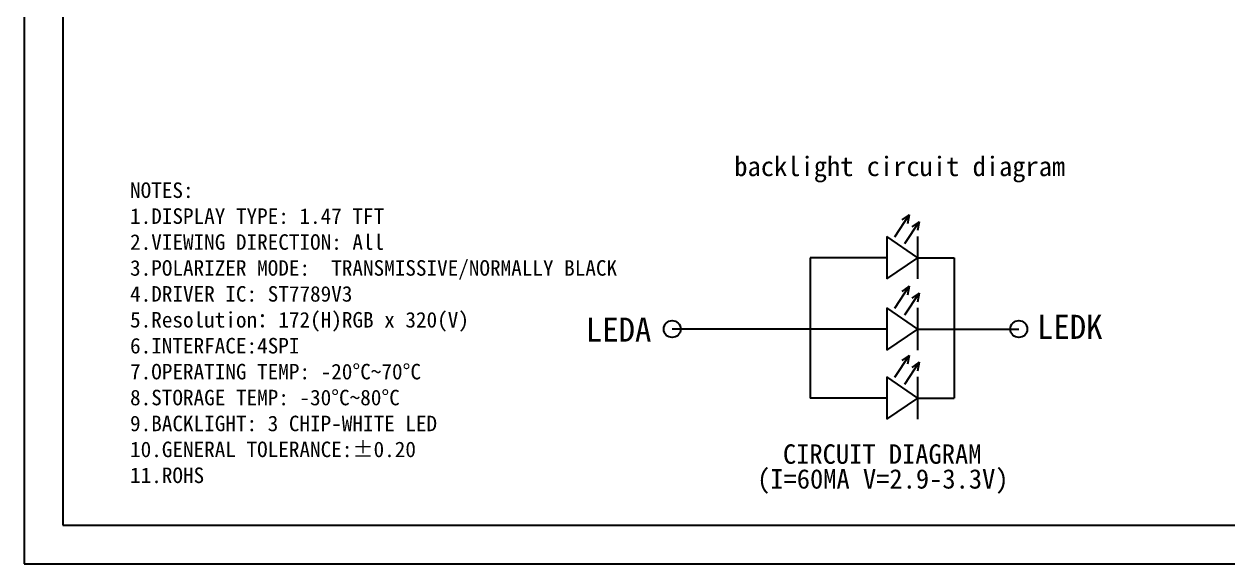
# Model space of a CAD drawing. Header units: millimetres. Extents: x 0 to 240, y 0 to 160.
# Drawn here: x 0 to 154.7, y 0 to 69.5 of the extents above; entities that cross this region are included whole.
import ezdxf

# ---------------------------------------------------------------- set-up
doc = ezdxf.new("R2010")
doc.units = ezdxf.units.MM
doc.styles.get("Standard").update_dxf_attribs({"font": 'arial.ttf'})
doc.styles.add('普耐', font='simhei.ttf')

msp = doc.modelspace()

# ---------------------------------------------------------------- hatches: boundary and pattern name
h = msp.add_hatch()
h.set_pattern_fill('ANSI31', color=3, scale=10)
h.paths.add_polyline_path([(94.401, 98.775), (96.569, 98.775), (96.569, 112.475), (94.401, 112.475)])
h.paths.add_polyline_path([(201.125, 52.657), (226.051, 52.657), (226.051, 80.481), (201.125, 80.481)], flags=9)
h.paths.add_polyline_path([(38.987, 112.977), (41.772, 112.977), (41.772, 114.947), (38.987, 114.947)], flags=9)
h.paths.add_polyline_path([(41.501, 112.977), (44.181, 112.977), (44.181, 114.947), (41.501, 114.947)], flags=9)
h.paths.add_polyline_path([(43.99, 113.028), (46.511, 113.028), (46.511, 114.998), (43.99, 114.998)], flags=9)
h.paths.add_polyline_path([(46.302, 113.003), (48.93, 113.003), (48.93, 114.973), (46.302, 114.973)], flags=9)
h.paths.add_polyline_path([(48.918, 113.028), (51.545, 113.028), (51.545, 114.998), (48.918, 114.998)], flags=9)
h.paths.add_polyline_path([(51.75, 113.028), (53.79, 113.028), (53.79, 114.998), (51.75, 114.998)], flags=9)
h.paths.add_polyline_path([(54.417, 112.977), (56.405, 112.977), (56.405, 114.947), (54.417, 114.947)], flags=9)
h.paths.add_polyline_path([(56.676, 113.01), (59.122, 113.01), (59.122, 114.915), (56.676, 114.915)], flags=9)
h.paths.add_polyline_path([(42.024, 93.808), (57.355, 93.808), (57.355, 97.804), (42.024, 97.804)], flags=9)
h.paths.add_polyline_path([(92.798, 8.188), (128.015, 8.188), (128.015, 13.014), (92.798, 13.014)], flags=9)
h.paths.add_polyline_path([(96.778, 11.758), (124.843, 11.758), (124.843, 16.583), (96.778, 16.583)], flags=9)
h.paths.add_polyline_path([(90.56, 36.753), (136.503, 36.753), (136.503, 41.579), (90.56, 41.579)], flags=9)
h.paths.add_polyline_path([(12.906, 15.417), (58.673, 15.417), (58.673, 43.024), (12.906, 43.024)], flags=9)
h.paths.add_polyline_path([(129.416, 28.209), (142.035, 28.209), (142.035, 32.693), (129.416, 32.693)], flags=9)
h.paths.add_polyline_path([(71.207, 27.195), (81.654, 27.195), (81.654, 33.191), (71.207, 33.191)], flags=9)
h.paths.add_polyline_path([(189.314, 14.056), (214.505, 14.056), (214.505, 17.118), (189.314, 17.118)], flags=9)
h.paths.add_polyline_path([(192.487, 4.97), (197.524, 4.97), (197.524, 6.516), (192.487, 6.516)], flags=9)
h.paths.add_polyline_path([(217.741, 7.965), (220.27, 7.965), (220.27, 9.511), (217.741, 9.511)], flags=9)
h.paths.add_polyline_path([(193.694, 6.465), (196.224, 6.465), (196.224, 8.011), (193.694, 8.011)], flags=9)
h.paths.add_polyline_path([(224.013, 14.227), (230.437, 14.227), (230.437, 15.257), (224.013, 15.257)], flags=9)
h.paths.add_polyline_path([(232.725, 13.965), (233.802, 13.965), (233.802, 15.511), (232.725, 15.511)], flags=9)
h.paths.add_polyline_path([(184.31, 4.964), (185.843, 4.964), (185.843, 6.509), (184.31, 6.509)], flags=9)
h.paths.add_polyline_path([(166.412, 14.183), (175.514, 14.183), (175.514, 17.034), (166.412, 17.034)], flags=9)
h.paths.add_polyline_path([(223.599, 9.569), (234.398, 9.569), (234.398, 11.115), (223.599, 11.115)], flags=9)
h.paths.add_polyline_path([(232.076, 15.456), (234.512, 15.456), (234.512, 17.057), (232.076, 17.057)], flags=9)
h.paths.add_polyline_path([(231.84, 6.447), (234.122, 6.447), (234.122, 8.048), (231.84, 8.048)], flags=9)
h.paths.add_polyline_path([(232.151, 4.948), (233.879, 4.948), (233.879, 6.549), (232.151, 6.549)], flags=9)
h.paths.add_polyline_path([(223.594, 6.447), (226.368, 6.447), (226.368, 8.048), (223.594, 8.048)], flags=9)
h.paths.add_polyline_path([(224.108, 4.956), (225.898, 4.956), (225.898, 6.557), (224.108, 6.557)], flags=9)
h.paths.add_polyline_path([(201.827, 7.965), (204.182, 7.965), (204.182, 9.511), (201.827, 9.511)], flags=9)
h.paths.add_polyline_path([(208.546, 7.965), (213.464, 7.965), (213.464, 9.511), (208.546, 9.511)], flags=9)
h.paths.add_polyline_path([(226.939, 12.446), (231.065, 12.446), (231.065, 14.047), (226.939, 14.047)], flags=9)
h.paths.add_polyline_path([(227.547, 6.447), (230.384, 6.447), (230.384, 8.048), (227.547, 8.048)], flags=9)
h.paths.add_polyline_path([(227.523, 4.947), (230.482, 4.947), (230.482, 6.548), (227.523, 6.548)], flags=9)
h.paths.add_polyline_path([(224.273, 15.789), (229.715, 15.789), (229.715, 16.856), (224.273, 16.856)], flags=9)
h.paths.add_polyline_path([(193.299, 7.956), (196.687, 7.956), (196.687, 9.557), (193.299, 9.557)], flags=9)
h.paths.add_polyline_path([(188.16, 6.567), (189.828, 6.567), (189.828, 8.169), (188.16, 8.169)], flags=9)
h.paths.add_polyline_path([(187.773, 4.956), (190.239, 4.956), (190.239, 6.557), (187.773, 6.557)], flags=9)
h.paths.add_polyline_path([(187.766, 10.946), (190.232, 10.946), (190.232, 12.547), (187.766, 12.547)], flags=9)
h.paths.add_polyline_path([(176.994, 9.789), (183.006, 9.789), (183.006, 10.856), (176.994, 10.856)], flags=9)
h.paths.add_polyline_path([(177.375, 6.446), (182.611, 6.446), (182.611, 8.047), (177.375, 8.047)], flags=9)
h.paths.add_polyline_path([(178.471, 5.058), (181.552, 5.058), (181.552, 6.659), (178.471, 6.659)], flags=9)
h.paths.add_polyline_path([(179.598, 7.946), (184.4, 7.946), (184.4, 9.547), (179.598, 9.547)], flags=9)
h.paths.add_polyline_path([(178.824, 10.947), (181.17, 10.947), (181.17, 12.549), (178.824, 12.549)], flags=9)
h.paths.add_polyline_path([(177.772, 12.788), (186.224, 12.788), (186.224, 13.856), (177.772, 13.856)], flags=9)
h.paths.add_polyline_path([(183.949, 10.948), (186.047, 10.948), (186.047, 12.549), (183.949, 12.549)], flags=9)
h.paths.add_polyline_path([(183.801, 6.471), (186.207, 6.471), (186.207, 8.016), (183.801, 8.016)], flags=9)
h.paths.add_polyline_path([(191.812, 10.438), (218.742, 10.438), (218.742, 13.247), (191.812, 13.247)], flags=9)
h.paths.add_polyline_path([(70.671, 118.753), (70.671, 123.582), (67.58, 123.582), (67.58, 118.753)], flags=9)
h.paths.add_polyline_path([(73.669, 118.761), (73.669, 123.59), (70.578, 123.59), (70.578, 118.761)], flags=9)
h.paths.add_polyline_path([(70.584, 102.564), (70.584, 108.558), (67.493, 108.558), (67.493, 102.564)], flags=9)
h.paths.add_polyline_path([(67.741, 100.457), (67.741, 110.641), (64.65, 110.641), (64.65, 100.457)], flags=9)
h.paths.add_polyline_path([(75.88, 99.084), (75.88, 112.18), (72.789, 112.18), (72.789, 99.084)], flags=9)
h.paths.add_polyline_path([(66.876, 124.989), (71.704, 124.989), (71.704, 128.08), (66.876, 128.08)], flags=9)
h.paths.add_polyline_path([(66.901, 128.29), (71.73, 128.29), (71.73, 131.381), (66.901, 131.381)], flags=9)
h.paths.add_polyline_path([(47.012, 134.228), (53.006, 134.228), (53.006, 137.319), (47.012, 137.319)], flags=9)
h.paths.add_polyline_path([(43.794, 128.547), (53.979, 128.547), (53.979, 131.638), (43.794, 131.638)], flags=9)
h.paths.add_polyline_path([(42.812, 138.476), (55.908, 138.476), (55.908, 141.567), (42.812, 141.567)], flags=9)
h.paths.add_polyline_path([(48.155, 120.642), (52.984, 120.642), (52.984, 123.733), (48.155, 123.733)], flags=9)
h.paths.add_polyline_path([(35.041, 120.65), (39.87, 120.65), (39.87, 123.741), (35.041, 123.741)], flags=9)
h.paths.add_polyline_path([(30.59, 120.112), (30.59, 124.94), (27.499, 124.94), (27.499, 120.112)], flags=9)
h.paths.add_polyline_path([(36.848, 92.184), (40.434, 84.288), (43.248, 85.567), (39.662, 93.462)], flags=9)
h.paths.add_polyline_path([(29.575, 83.043), (34.902, 90.75), (32.36, 92.507), (27.032, 84.8)], flags=9)
h.paths.add_polyline_path([(33.199, 102.564), (33.199, 108.558), (30.108, 108.558), (30.108, 102.564)], flags=9)
h.paths.add_polyline_path([(46.27, 81.171), (52.264, 81.171), (52.264, 84.262), (46.27, 84.262)], flags=9)
h.paths.add_polyline_path([(107.388, 133.339), (115.436, 133.339), (115.436, 138.491), (107.388, 138.491)], flags=9)
h.paths.add_polyline_path([(108.262, 122.368), (114.367, 122.368), (114.367, 127.52), (108.262, 127.52)], flags=9)
h.paths.add_polyline_path([(106.678, 127.975), (114.725, 127.975), (114.725, 133.127), (106.678, 133.127)], flags=9)

# ---------------------------------------------------------------- linework, layer by layer
for p, q in [((111.889, 42.1), (113.74, 44.905)), ((113.74, 44.905), (112.785, 44.248)), ((113.74, 44.905), (113.512, 43.768)), ((113.181, 41.208), (115.032, 44.013)), ((115.032, 44.013), (114.077, 43.356)), ((115.032, 44.013), (114.804, 42.876)), ((114.869, 39.398), (110.863, 42.143)), ((110.863, 42.143), (110.863, 36.697)), ((114.869, 36.697), (114.869, 42.143)), ((110.863, 39.398), (101.006, 39.398)), ((101.006, 39.398), (101.006, 30.217)), ((110.863, 36.697), (114.869, 39.398)), ((114.869, 39.398), (119.504, 39.398)), ((119.504, 39.398), (119.504, 30.217)), ((111.889, 32.919), (113.74, 35.724)), ((113.74, 35.724), (112.785, 35.067)), ((113.74, 35.724), (113.512, 34.587)), ((113.181, 32.027), (115.032, 34.832)), ((115.032, 34.832), (114.077, 34.175)), ((115.032, 34.832), (114.804, 33.695)), ((114.869, 30.217), (110.863, 32.962)), ((110.863, 32.962), (110.863, 27.516)), ((114.869, 27.516), (114.869, 32.962)), ((101.006, 30.217), (83.293, 30.217)), ((110.863, 30.217), (101.006, 30.217)), ((101.006, 30.217), (101.006, 30.217)), ((101.006, 30.217), (101.006, 21.321)), ((110.863, 27.516), (114.869, 30.217)), ((114.869, 30.217), (119.504, 30.217)), ((119.234, 30.217), (127.814, 30.217)), ((119.504, 30.217), (119.504, 30.217)), ((119.504, 30.217), (119.504, 21.321)), ((111.889, 24.024), (113.74, 26.828)), ((113.74, 26.828), (112.785, 26.172)), ((113.74, 26.828), (113.512, 25.692)), ((113.181, 23.132), (115.032, 25.936)), ((115.032, 25.936), (114.077, 25.28)), ((115.032, 25.936), (114.804, 24.8)), ((114.869, 21.321), (110.863, 24.067)), ((110.863, 24.067), (110.863, 18.621)), ((114.869, 18.621), (114.869, 24.067)), ((110.863, 21.321), (101.006, 21.321)), ((110.863, 18.621), (114.869, 21.321)), ((114.869, 21.321), (119.504, 21.321))]:
    msp.add_line(p, q)
for points in [[(0, 0), (240, 0), (240, 160), (0, 160)], [(5, 5), (235, 5), (235, 155), (5, 155)]]:
    msp.add_lwpolyline(points, close=True)
for centre in [(83.293, 30.217), (127.814, 30.217)]:
    msp.add_circle(centre, 1.087)

# ---------------------------------------------------------------- texts
at = {"style": '普耐'}
msp.add_text('LEDK', height=3.0939, dxfattribs=at).set_placement((130.163, 28.956))
at = {"attachment_point": 1}
for s, insert, char_height, width in [('{\\fSimSun|b0|i0|c134|p2;backlight circuit diagram}', (91.269, 52.393), 2.5, 45.43364), ('{\\fSimSun|b0|i0|c134|p2;NOTES:\\P1.DISPLAY TYPE: 1.47 TFT\\P2.VIEWING DIRECTION: All\\P3.POLARIZER MODE:  TRANSMISSIVE/NORMALLY BLACK\\P4.DRIVER IC: ST7789V3\\P5.Resolution：172(H)RGB x 320(V)\\P6.INTERFACE:4SPI\\P7.OPERATING TEMP: -20°C~70°C\\P8.STORAGE TEMP: -30°C~80°C\\P9.BACKLIGHT: 3 CHIP-WHITE LED \\P10.GENERAL TOLERANCE:±0.20\\P11.ROHS}', (13.618, 49.079), 2, 69.17656), ('{\\fSimSun|b0|i0|c134|p2;CIRCUIT DIAGRAM}', (97.514, 15.386), 2.5, 28.2257), ('{\\fSimSun|b0|i0|c134|p2;(I=60MA V=2.9-3.3V)}', (94.191, 12.193), 2.5, 34.75071)]:
    msp.add_mtext(s, dxfattribs=dict(at, insert=insert, char_height=char_height, width=width))
at = {"insert": (72.189, 31.688), "char_height": 3.0939, "width": 57.4596, "attachment_point": 1, "style": '普耐'}
msp.add_mtext('LEDA', dxfattribs=at)

doc.saveas('drawing.dxf')
